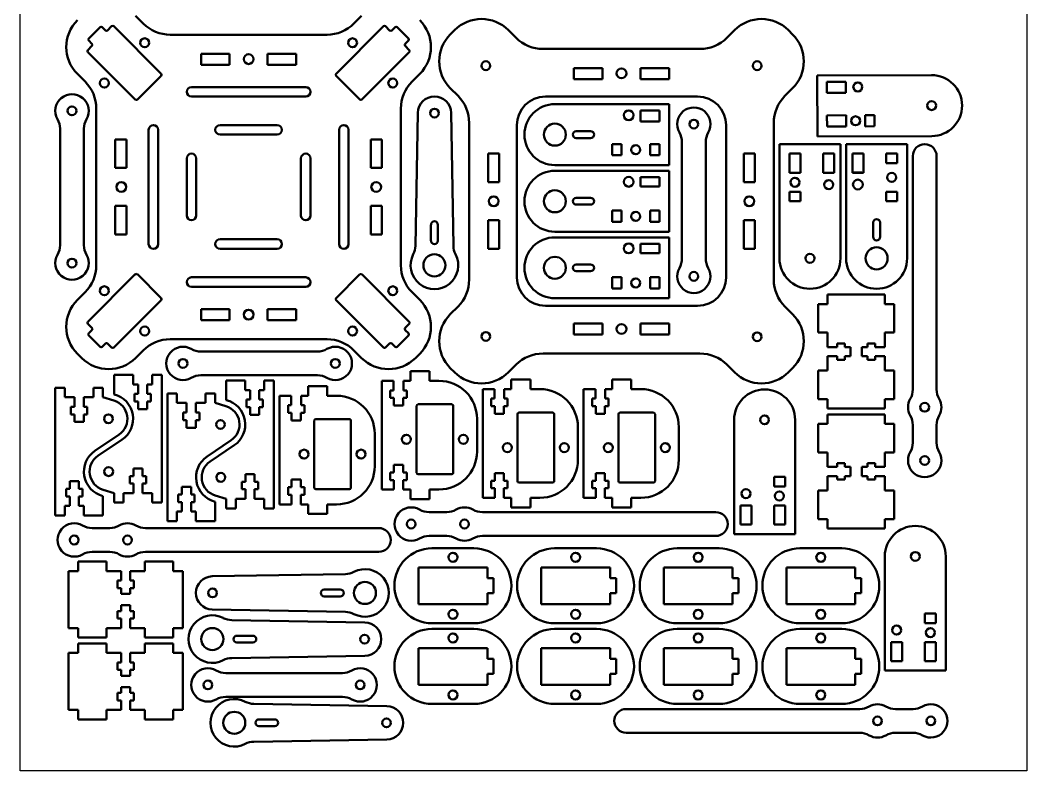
# Model space of a CAD drawing. Header units: millimetres. Extents: x 3153 to 3489, y 398 to 1818.
# Drawn here: x 3153.4 to 3489.2, y 398.2 to 648.7 of the extents above; entities that cross this region are included whole.
import ezdxf

# ---------------------------------------------------------------- set-up
doc = ezdxf.new("R2010")
doc.units = ezdxf.units.MM
doc.layers.add('Visible (ANSI)', color=7, linetype='Continuous', lineweight=50)

msp = doc.modelspace()

# ---------------------------------------------------------------- linework, layer by layer
at = {"color": 114, "true_color": 0x139b48}
msp.add_lwpolyline([(3153.39, 1818.22), (3489.16, 1818.22), (3489.16, 398.22), (3153.39, 398.22)], close=True, dxfattribs=at)
at = {"layer": 'Visible (ANSI)'}
for p, q in [((3194.46, 647.58), (3191.9, 650.15)), ((3267.29, 650.15), (3264.72, 647.58)), ((3176.27, 642.61), (3180.05, 646.38)), ((3180.76, 646.38), (3181.84, 645.3)), ((3182.56, 645.3), (3183.91, 646.65)), ((3184.63, 646.65), (3200.43, 630.84)), ((3258.75, 630.84), (3274.56, 646.65)), ((3275.28, 646.65), (3276.63, 645.3)), ((3277.34, 645.3), (3278.42, 646.38)), ((3279.14, 646.38), (3282.91, 642.61)), ((3298.3, 645.38), (3296.87, 643.95)), ((3318.83, 642.81), (3316.26, 645.38)), ((3391.66, 645.38), (3389.09, 642.81)), ((3411.04, 643.95), (3409.62, 645.38)), ((3177.35, 640.81), (3176.27, 641.89)), ((3255.74, 643.86), (3203.44, 643.86)), ((3282.91, 641.89), (3281.83, 640.81)), ((3176.01, 638.75), (3177.35, 640.09)), ((3191.81, 622.22), (3176.01, 638.03)), ((3283.18, 638.03), (3267.38, 622.22)), ((3281.83, 640.09), (3283.18, 638.75)), ((3380.11, 639.09), (3327.81, 639.09)), ((3213.72, 633.81), (3213.72, 637.51)), ((3213.72, 637.51), (3223.24, 637.51)), ((3223.24, 637.51), (3223.24, 633.81)), ((3235.94, 633.81), (3235.94, 637.51)), ((3235.94, 637.51), (3245.47, 637.51)), ((3245.47, 637.51), (3245.47, 633.81)), ((3223.24, 633.81), (3213.72, 633.81)), ((3245.47, 633.81), (3235.94, 633.81)), ((3338.08, 629.04), (3338.08, 632.74)), ((3338.08, 632.74), (3347.61, 632.74)), ((3347.61, 632.74), (3347.61, 629.04)), ((3360.31, 632.74), (3369.83, 632.74)), ((3360.31, 629.04), (3360.31, 632.74)), ((3369.83, 632.74), (3369.83, 629.04)), ((3172.51, 630.76), (3175.07, 628.19)), ((3200.43, 630.13), (3192.53, 622.22)), ((3266.66, 622.22), (3258.75, 630.13)), ((3284.11, 628.19), (3286.68, 630.76)), ((3347.61, 629.04), (3338.08, 629.04)), ((3369.83, 629.04), (3360.31, 629.04)), ((3457.37, 630.35), (3419.27, 630.23)), ((3419.27, 630.23), (3419.33, 609.91)), ((3422.45, 628.15), (3428.8, 628.17)), ((3422.47, 624.45), (3422.45, 628.15)), ((3428.8, 628.17), (3428.82, 624.47)), ((3210.54, 626.4), (3248.64, 626.4)), ((3296.87, 625.99), (3299.44, 623.42)), ((3408.48, 623.42), (3411.04, 625.99)), ((3248.64, 623.22), (3210.54, 623.22)), ((3328.56, 623.22), (3379.36, 623.22)), ((3428.82, 624.47), (3422.47, 624.45)), ((3178.79, 619.21), (3178.79, 566.91)), ((3280.39, 566.91), (3280.39, 619.21)), ((3369.83, 620.68), (3331.73, 620.68)), ((3360.32, 614.88), (3360.32, 618.58)), ((3360.32, 618.58), (3366.67, 618.58)), ((3366.67, 618.58), (3366.67, 614.88)), ((3369.83, 600.36), (3369.83, 620.68)), ((3285.25, 573.41), (3286.01, 617.81)), ((3297.13, 617.81), (3297.89, 573.41)), ((3366.67, 614.88), (3360.32, 614.88)), ((3422.49, 616.94), (3428.84, 616.96)), ((3422.5, 613.24), (3422.49, 616.94)), ((3428.84, 616.96), (3428.85, 613.26)), ((3435.19, 616.98), (3438.36, 616.99)), ((3435.2, 613.28), (3435.19, 616.98)), ((3435.2, 613.28), (3435.19, 616.45)), ((3438.36, 616.99), (3438.37, 613.29)), ((3438.36, 616.46), (3438.37, 613.29)), ((3166.72, 612.51), (3166.72, 573.61)), ((3174.66, 573.61), (3174.66, 612.51)), ((3196.26, 574.01), (3196.26, 612.11)), ((3199.43, 612.11), (3199.43, 574.01)), ((3220.07, 613.7), (3239.12, 613.7)), ((3259.76, 574.01), (3259.76, 612.11)), ((3262.93, 612.11), (3262.93, 574.01)), ((3303.16, 614.44), (3303.16, 562.14)), ((3319.03, 562.89), (3319.03, 613.69)), ((3338.87, 611.66), (3343.65, 611.66)), ((3388.88, 613.69), (3388.88, 562.89)), ((3404.76, 562.14), (3404.76, 614.44)), ((3428.85, 613.26), (3422.5, 613.24)), ((3438.37, 613.29), (3435.2, 613.28)), ((3438.37, 613.29), (3435.2, 613.28)), ((3185.14, 608.94), (3188.84, 608.94)), ((3185.14, 599.41), (3185.14, 608.94)), ((3188.84, 608.94), (3188.84, 599.41)), ((3239.12, 610.52), (3220.07, 610.52)), ((3270.34, 608.94), (3274.04, 608.94)), ((3270.34, 599.41), (3270.34, 608.94)), ((3274.04, 608.94), (3274.04, 599.41)), ((3343.65, 609.37), (3338.87, 609.37)), ((3374.12, 569.18), (3374.12, 608.07)), ((3382.06, 608.07), (3382.06, 569.18)), ((3419.33, 609.91), (3457.43, 610.03)), ((3350.8, 603.67), (3350.8, 607.37)), ((3350.8, 607.37), (3353.97, 607.37)), ((3350.8, 603.67), (3350.8, 606.85)), ((3353.97, 607.37), (3353.97, 603.67)), ((3353.97, 606.85), (3353.97, 603.67)), ((3363.5, 603.67), (3363.5, 607.37)), ((3363.5, 607.37), (3366.67, 607.37)), ((3366.67, 607.37), (3366.67, 603.67)), ((3406.66, 607.34), (3406.66, 569.24)), ((3426.98, 607.34), (3406.66, 607.34)), ((3426.98, 569.24), (3426.98, 607.34)), ((3428.89, 607.34), (3428.89, 569.24)), ((3449.21, 607.34), (3428.89, 607.34)), ((3449.21, 569.24), (3449.21, 607.34)), ((3208.96, 583.54), (3208.96, 602.59)), ((3212.13, 602.59), (3212.13, 583.54)), ((3247.06, 583.54), (3247.06, 602.59)), ((3250.23, 602.59), (3250.23, 583.54)), ((3309.51, 594.64), (3309.51, 604.17)), ((3309.51, 604.17), (3313.21, 604.17)), ((3313.21, 604.17), (3313.21, 594.64)), ((3353.97, 603.67), (3350.8, 603.67)), ((3353.97, 603.67), (3350.8, 603.67)), ((3366.67, 603.67), (3363.5, 603.67)), ((3394.71, 594.64), (3394.71, 604.17)), ((3394.71, 604.17), (3398.41, 604.17)), ((3398.41, 604.17), (3398.41, 594.64)), ((3409.98, 604.17), (3413.15, 604.17)), ((3409.98, 597.82), (3409.98, 604.17)), ((3409.98, 597.82), (3409.98, 604.17)), ((3409.98, 604.17), (3413.68, 604.17)), ((3413.68, 604.17), (3413.68, 597.82)), ((3421.19, 597.82), (3421.19, 604.17)), ((3421.19, 604.17), (3424.89, 604.17)), ((3421.71, 604.17), (3424.89, 604.17)), ((3424.89, 604.17), (3424.89, 597.82)), ((3424.89, 604.17), (3424.89, 597.82)), ((3430.98, 597.83), (3430.98, 604.18)), ((3430.98, 604.18), (3434.16, 604.18)), ((3430.98, 597.82), (3430.98, 604.17)), ((3430.98, 604.17), (3434.68, 604.17)), ((3434.68, 604.17), (3434.68, 597.82)), ((3442.19, 604.18), (3445.89, 604.18)), ((3442.19, 601.01), (3442.19, 604.18)), ((3442.72, 604.18), (3445.89, 604.18)), ((3445.89, 604.18), (3445.89, 601.01)), ((3445.89, 604.18), (3445.89, 601.01)), ((3451.11, 603.37), (3451.11, 525.49)), ((3459.05, 525.49), (3459.05, 603.37)), ((3188.84, 599.41), (3185.14, 599.41)), ((3274.04, 599.41), (3270.34, 599.41)), ((3331.73, 600.36), (3369.83, 600.36)), ((3369.83, 598.45), (3331.73, 598.45)), ((3369.83, 578.13), (3369.83, 598.45)), ((3413.15, 597.82), (3409.98, 597.82)), ((3413.68, 597.82), (3409.98, 597.82)), ((3424.89, 597.82), (3421.19, 597.82)), ((3424.89, 597.82), (3421.71, 597.82)), ((3434.16, 597.83), (3430.98, 597.83)), ((3434.68, 597.82), (3430.98, 597.82)), ((3445.89, 601.01), (3442.19, 601.01)), ((3445.89, 601.01), (3442.72, 601.01)), ((3313.21, 594.64), (3309.51, 594.64)), ((3360.32, 593.18), (3360.32, 596.36)), ((3360.32, 596.36), (3366.67, 596.36)), ((3366.67, 596.36), (3366.67, 593.18)), ((3398.41, 594.64), (3394.71, 594.64)), ((3366.67, 593.18), (3360.32, 593.18)), ((3409.98, 591.47), (3413.68, 591.47)), ((3409.98, 588.29), (3409.98, 591.47)), ((3413.68, 591.47), (3413.68, 588.29)), ((3442.19, 591.48), (3445.89, 591.48)), ((3442.19, 588.31), (3442.19, 591.48)), ((3442.72, 591.48), (3445.89, 591.48)), ((3445.89, 591.48), (3445.89, 588.31)), ((3445.89, 591.48), (3445.89, 588.31)), ((3338.87, 589.44), (3343.65, 589.44)), ((3413.68, 588.29), (3409.98, 588.29)), ((3445.89, 588.31), (3442.19, 588.31)), ((3445.89, 588.31), (3442.72, 588.31)), ((3185.14, 586.71), (3188.84, 586.71)), ((3185.14, 577.19), (3185.14, 586.71)), ((3188.84, 586.71), (3188.84, 577.19)), ((3270.34, 586.71), (3274.04, 586.71)), ((3270.34, 577.19), (3270.34, 586.71)), ((3274.04, 586.71), (3274.04, 577.19)), ((3343.65, 587.15), (3338.87, 587.15)), ((3350.8, 581.45), (3350.8, 585.15)), ((3350.8, 585.15), (3353.97, 585.15)), ((3350.8, 581.45), (3350.8, 584.62)), ((3353.97, 585.15), (3353.97, 581.45)), ((3353.97, 584.62), (3353.97, 581.45)), ((3363.5, 581.45), (3363.5, 585.15)), ((3363.5, 585.15), (3366.67, 585.15)), ((3363.5, 581.45), (3363.5, 584.62)), ((3363.5, 581.45), (3363.5, 584.62)), ((3366.67, 585.15), (3366.67, 581.45)), ((3366.67, 584.62), (3366.67, 581.45)), ((3366.67, 584.62), (3366.67, 581.45)), ((3309.51, 581.94), (3313.21, 581.94)), ((3309.51, 572.42), (3309.51, 581.94)), ((3313.21, 581.94), (3313.21, 572.42)), ((3353.97, 581.45), (3350.8, 581.45)), ((3353.97, 581.45), (3350.8, 581.45)), ((3366.67, 581.45), (3363.5, 581.45)), ((3366.67, 581.45), (3363.5, 581.45)), ((3366.67, 581.45), (3363.5, 581.45)), ((3394.71, 572.42), (3394.71, 581.94)), ((3394.71, 581.94), (3398.41, 581.94)), ((3398.41, 581.94), (3398.41, 572.42)), ((3437.91, 576.38), (3437.91, 581.16)), ((3440.19, 581.16), (3440.19, 576.38)), ((3290.42, 580.45), (3290.42, 575.12)), ((3292.71, 575.12), (3292.71, 580.45)), ((3331.73, 578.13), (3369.83, 578.13)), ((3188.84, 577.19), (3185.14, 577.19)), ((3220.07, 575.6), (3239.12, 575.6)), ((3274.04, 577.19), (3270.34, 577.19)), ((3369.83, 576.23), (3331.73, 576.23)), ((3369.83, 555.91), (3369.83, 576.23)), ((3239.12, 572.42), (3220.07, 572.42)), ((3313.21, 572.42), (3309.51, 572.42)), ((3360.32, 570.96), (3360.32, 574.13)), ((3360.32, 574.13), (3366.67, 574.13)), ((3366.67, 570.96), (3360.32, 570.96)), ((3366.67, 574.13), (3366.67, 570.96)), ((3398.41, 572.42), (3394.71, 572.42)), ((3338.87, 567.21), (3343.65, 567.21)), ((3343.65, 564.92), (3338.87, 564.92)), ((3176.01, 548.09), (3191.81, 563.9)), ((3192.53, 563.9), (3200.43, 556)), ((3210.54, 562.9), (3248.64, 562.9)), ((3258.75, 556), (3266.66, 563.9)), ((3267.38, 563.9), (3283.18, 548.09)), ((3350.8, 559.22), (3350.8, 562.92)), ((3350.8, 562.92), (3353.97, 562.92)), ((3350.8, 559.22), (3350.8, 562.4)), ((3350.8, 559.22), (3350.8, 562.4)), ((3353.97, 562.92), (3353.97, 559.22)), ((3353.97, 562.4), (3353.97, 559.22)), ((3353.97, 562.4), (3353.97, 559.22)), ((3363.5, 559.22), (3363.5, 562.92)), ((3363.5, 562.92), (3366.67, 562.92)), ((3363.5, 559.22), (3363.5, 562.4)), ((3363.5, 559.22), (3363.5, 562.4)), ((3366.67, 562.92), (3366.67, 559.22)), ((3366.67, 562.4), (3366.67, 559.22)), ((3366.67, 562.4), (3366.67, 559.22)), ((3175.07, 557.93), (3172.51, 555.36)), ((3248.64, 559.72), (3210.54, 559.72)), ((3286.68, 555.36), (3284.11, 557.93)), ((3353.97, 559.22), (3350.8, 559.22)), ((3353.97, 559.22), (3350.8, 559.22)), ((3353.97, 559.22), (3350.8, 559.22)), ((3366.67, 559.22), (3363.5, 559.22)), ((3366.67, 559.22), (3363.5, 559.22)), ((3366.67, 559.22), (3363.5, 559.22)), ((3200.43, 555.28), (3184.63, 539.47)), ((3274.56, 539.47), (3258.75, 555.28)), ((3331.73, 555.91), (3369.83, 555.91)), ((3422.71, 557.18), (3422.71, 554)), ((3441.76, 557.18), (3422.71, 557.18)), ((3441.76, 554), (3441.76, 557.18)), ((3213.72, 548.61), (3213.72, 552.31)), ((3213.72, 552.31), (3223.24, 552.31)), ((3223.24, 552.31), (3223.24, 548.61)), ((3235.94, 548.61), (3235.94, 552.31)), ((3235.94, 552.31), (3245.47, 552.31)), ((3245.47, 552.31), (3245.47, 548.61)), ((3299.44, 553.16), (3296.87, 550.6)), ((3379.36, 553.37), (3328.56, 553.37)), ((3411.04, 550.6), (3408.48, 553.16)), ((3419.54, 554), (3419.54, 544.48)), ((3422.71, 554), (3419.54, 554)), ((3444.94, 554), (3441.76, 554)), ((3444.94, 544.48), (3444.94, 554)), ((3177.35, 546.03), (3176.01, 547.38)), ((3223.24, 548.61), (3213.72, 548.61)), ((3245.47, 548.61), (3235.94, 548.61)), ((3283.18, 547.38), (3281.83, 546.03)), ((3338.08, 543.84), (3338.08, 547.54)), ((3338.08, 547.54), (3347.61, 547.54)), ((3347.61, 547.54), (3347.61, 543.84)), ((3360.31, 543.84), (3360.31, 547.54)), ((3360.31, 547.54), (3369.83, 547.54)), ((3369.83, 547.54), (3369.83, 543.84)), ((3176.27, 544.23), (3177.35, 545.31)), ((3281.83, 545.31), (3282.91, 544.23)), ((3419.54, 544.48), (3422.71, 544.48)), ((3422.71, 544.48), (3422.71, 539.65)), ((3441.76, 539.65), (3441.76, 544.48)), ((3441.76, 544.48), (3444.94, 544.48)), ((3180.05, 539.74), (3176.27, 543.51)), ((3181.84, 540.82), (3180.76, 539.74)), ((3183.91, 539.47), (3182.56, 540.82)), ((3203.44, 542.26), (3255.74, 542.26)), ((3276.63, 540.82), (3275.28, 539.47)), ((3278.42, 539.74), (3277.34, 540.82)), ((3282.91, 543.51), (3279.14, 539.74)), ((3347.61, 543.84), (3338.08, 543.84)), ((3369.83, 543.84), (3360.31, 543.84)), ((3425.89, 540.86), (3428.43, 540.86)), ((3425.89, 539.65), (3425.89, 540.86)), ((3428.43, 540.86), (3428.43, 539.65)), ((3436.05, 540.86), (3438.59, 540.86)), ((3436.05, 539.65), (3436.05, 540.86)), ((3438.59, 540.86), (3438.59, 539.65)), ((3172.51, 537.4), (3173.94, 535.98)), ((3191.9, 535.98), (3194.46, 538.54)), ((3213.66, 538.15), (3252.56, 538.15)), ((3264.72, 538.54), (3267.29, 535.98)), ((3285.25, 535.98), (3286.68, 537.4)), ((3327.81, 537.49), (3380.11, 537.49)), ((3422.71, 539.65), (3425.89, 539.65)), ((3428.43, 539.65), (3430.33, 539.65)), ((3430.33, 539.65), (3430.33, 536.6)), ((3434.14, 536.6), (3434.14, 539.65)), ((3434.14, 539.65), (3436.05, 539.65)), ((3438.59, 539.65), (3441.76, 539.65)), ((3425.89, 536.6), (3422.71, 536.6)), ((3422.71, 536.6), (3422.71, 531.78)), ((3425.89, 535.4), (3425.89, 536.6)), ((3428.43, 535.4), (3425.89, 535.4)), ((3428.43, 536.6), (3428.43, 535.4)), ((3430.33, 536.6), (3428.43, 536.6)), ((3436.05, 536.6), (3434.14, 536.6)), ((3436.05, 535.4), (3436.05, 536.6)), ((3438.59, 535.4), (3436.05, 535.4)), ((3438.59, 536.6), (3438.59, 535.4)), ((3441.76, 536.6), (3438.59, 536.6)), ((3441.76, 531.78), (3441.76, 536.6)), ((3283.56, 531.54), (3283.56, 528.37)), ((3289.91, 531.54), (3283.56, 531.54)), ((3289.91, 528.37), (3289.91, 531.54)), ((3296.87, 532.63), (3298.3, 531.21)), ((3316.26, 531.21), (3318.83, 533.77)), ((3389.09, 533.77), (3391.66, 531.21)), ((3409.62, 531.21), (3411.04, 532.63)), ((3419.54, 531.78), (3419.54, 522.25)), ((3422.71, 531.78), (3419.54, 531.78)), ((3444.94, 531.78), (3441.76, 531.78)), ((3444.94, 522.25), (3444.94, 531.78)), ((3184.74, 530.34), (3191.09, 530.34)), ((3184.74, 523.85), (3184.74, 530.34)), ((3191.09, 530.34), (3191.09, 527.17)), ((3192.74, 527.17), (3191.09, 527.17)), ((3192.74, 523.99), (3192.74, 527.17)), ((3195.79, 527.17), (3195.79, 523.99)), ((3197.44, 527.17), (3195.79, 527.17)), ((3197.44, 527.17), (3197.44, 530.34)), ((3197.44, 530.34), (3200.61, 530.34)), ((3200.61, 530.34), (3200.61, 487.72)), ((3252.56, 530.21), (3213.66, 530.21)), ((3222.13, 528.44), (3228.48, 528.44)), ((3222.13, 521.95), (3222.13, 528.44)), ((3228.48, 528.44), (3228.48, 525.27)), ((3234.83, 525.27), (3234.83, 528.44)), ((3234.83, 528.44), (3238, 528.44)), ((3238, 528.44), (3238, 485.82)), ((3277.97, 528.37), (3274.03, 528.37)), ((3274.03, 528.37), (3274.03, 492.1)), ((3277.97, 525.19), (3277.97, 528.37)), ((3283.56, 528.37), (3281.22, 528.37)), ((3281.22, 528.37), (3281.22, 525.19)), ((3289.91, 528.37), (3293.08, 528.37)), ((3317.21, 528.77), (3317.21, 525.6)), ((3323.56, 528.77), (3317.21, 528.77)), ((3323.56, 525.6), (3323.56, 528.77)), ((3350.87, 528.77), (3350.87, 525.6)), ((3357.22, 528.77), (3350.87, 528.77)), ((3357.22, 525.6), (3357.22, 528.77)), ((3165.13, 483.43), (3165.13, 526.06)), ((3165.13, 526.06), (3168.3, 526.06)), ((3168.3, 526.06), (3168.3, 522.88)), ((3177.83, 522.88), (3177.83, 526.06)), ((3177.83, 526.06), (3181, 526.06)), ((3181, 526.06), (3181, 522.88)), ((3191.53, 521.45), (3191.53, 523.99)), ((3191.53, 523.99), (3192.74, 523.99)), ((3195.79, 523.99), (3196.99, 523.99)), ((3196.99, 523.99), (3196.99, 521.45)), ((3202.52, 481.54), (3202.52, 524.16)), ((3202.52, 524.16), (3205.69, 524.16)), ((3205.69, 524.16), (3205.69, 520.98)), ((3215.22, 520.98), (3215.22, 524.16)), ((3215.22, 524.16), (3218.39, 524.16)), ((3218.39, 524.16), (3218.39, 520.98)), ((3230.13, 525.27), (3228.48, 525.27)), ((3230.13, 522.09), (3230.13, 525.27)), ((3233.17, 525.27), (3233.17, 522.09)), ((3234.83, 525.27), (3233.17, 525.27)), ((3249.43, 526.58), (3249.43, 523.41)), ((3255.78, 526.58), (3249.43, 526.58)), ((3255.78, 523.41), (3255.78, 526.58)), ((3276.86, 525.19), (3277.97, 525.19)), ((3276.86, 522.65), (3276.86, 525.19)), ((3281.22, 525.19), (3282.32, 525.19)), ((3282.32, 525.19), (3282.32, 522.65)), ((3311.62, 525.6), (3307.69, 525.6)), ((3307.69, 525.6), (3307.69, 489.33)), ((3311.62, 522.42), (3311.62, 525.6)), ((3317.21, 525.6), (3314.88, 525.6)), ((3314.88, 525.6), (3314.88, 522.42)), ((3323.56, 525.6), (3326.74, 525.6)), ((3345.28, 525.6), (3341.34, 525.6)), ((3341.34, 525.6), (3341.34, 489.33)), ((3345.28, 522.42), (3345.28, 525.6)), ((3350.87, 525.6), (3348.53, 525.6)), ((3348.53, 525.6), (3348.53, 522.42)), ((3357.22, 525.6), (3360.39, 525.6)), ((3168.3, 522.88), (3171.54, 522.88)), ((3171.54, 519.71), (3171.54, 522.88)), ((3174.59, 522.88), (3177.83, 522.88)), ((3174.59, 522.88), (3174.59, 519.71)), ((3181, 522.88), (3184.65, 521.79)), ((3192.74, 521.45), (3191.53, 521.45)), ((3192.74, 518.91), (3192.74, 521.45)), ((3196.99, 521.45), (3195.79, 521.45)), ((3195.79, 521.45), (3195.79, 518.91)), ((3205.69, 520.98), (3208.93, 520.98)), ((3208.93, 517.81), (3208.93, 520.98)), ((3211.98, 520.98), (3215.22, 520.98)), ((3211.98, 520.98), (3211.98, 517.81)), ((3218.39, 520.98), (3222.04, 519.89)), ((3228.92, 519.55), (3228.92, 522.09)), ((3228.92, 522.09), (3230.13, 522.09)), ((3233.17, 522.09), (3234.38, 522.09)), ((3234.38, 522.09), (3234.38, 519.55)), ((3243.84, 523.41), (3239.91, 523.41)), ((3239.91, 523.41), (3239.91, 487.14)), ((3243.84, 520.23), (3243.84, 523.41)), ((3249.43, 523.41), (3247.1, 523.41)), ((3247.1, 523.41), (3247.1, 520.23)), ((3255.78, 523.41), (3258.96, 523.41)), ((3278.07, 522.65), (3276.86, 522.65)), ((3278.07, 520.11), (3278.07, 522.65)), ((3281.12, 522.65), (3281.12, 520.11)), ((3282.32, 522.65), (3281.12, 522.65)), ((3286.15, 520.54), (3297.32, 520.54)), ((3310.52, 522.42), (3311.62, 522.42)), ((3310.52, 519.88), (3310.52, 522.42)), ((3314.88, 522.42), (3315.98, 522.42)), ((3315.98, 522.42), (3315.98, 519.88)), ((3344.17, 522.42), (3345.28, 522.42)), ((3344.17, 519.88), (3344.17, 522.42)), ((3348.53, 522.42), (3349.63, 522.42)), ((3349.63, 522.42), (3349.63, 519.88)), ((3419.54, 522.25), (3422.71, 522.25)), ((3422.71, 522.25), (3422.71, 519.08)), ((3441.76, 519.08), (3441.76, 522.25)), ((3441.76, 522.25), (3444.94, 522.25)), ((3170.33, 519.71), (3171.54, 519.71)), ((3170.33, 517.17), (3170.33, 519.71)), ((3171.54, 517.17), (3170.33, 517.17)), ((3171.54, 514.63), (3171.54, 517.17)), ((3174.59, 519.71), (3175.8, 519.71)), ((3175.8, 517.17), (3174.59, 517.17)), ((3174.59, 517.17), (3174.59, 514.63)), ((3175.8, 519.71), (3175.8, 517.17)), ((3195.79, 518.91), (3192.74, 518.91)), ((3207.72, 517.81), (3208.93, 517.81)), ((3207.72, 515.27), (3207.72, 517.81)), ((3211.98, 517.81), (3213.18, 517.81)), ((3213.18, 517.81), (3213.18, 515.27)), ((3230.13, 519.55), (3228.92, 519.55)), ((3230.13, 517.01), (3230.13, 519.55)), ((3234.38, 519.55), (3233.17, 519.55)), ((3233.17, 519.55), (3233.17, 517.01)), ((3242.74, 520.23), (3243.84, 520.23)), ((3242.74, 517.69), (3242.74, 520.23)), ((3243.94, 517.69), (3242.74, 517.69)), ((3243.94, 515.15), (3243.94, 517.69)), ((3246.99, 517.69), (3246.99, 515.15)), ((3248.2, 517.69), (3246.99, 517.69)), ((3247.1, 520.23), (3248.2, 520.23)), ((3248.2, 520.23), (3248.2, 517.69)), ((3281.12, 520.11), (3278.07, 520.11)), ((3285.64, 497.68), (3285.64, 520.04)), ((3297.83, 520.04), (3297.83, 497.68)), ((3311.72, 519.88), (3310.52, 519.88)), ((3311.72, 517.34), (3311.72, 519.88)), ((3314.77, 517.34), (3311.72, 517.34)), ((3314.77, 519.88), (3314.77, 517.34)), ((3315.98, 519.88), (3314.77, 519.88)), ((3319.29, 494.91), (3319.29, 517.27)), ((3319.8, 517.77), (3330.98, 517.77)), ((3331.49, 517.27), (3331.49, 494.91)), ((3345.38, 519.88), (3344.17, 519.88)), ((3345.38, 517.34), (3345.38, 519.88)), ((3348.43, 517.34), (3345.38, 517.34)), ((3348.43, 519.88), (3348.43, 517.34)), ((3349.63, 519.88), (3348.43, 519.88)), ((3352.95, 494.91), (3352.95, 517.27)), ((3353.46, 517.77), (3364.63, 517.77)), ((3365.14, 517.27), (3365.14, 494.91)), ((3422.71, 519.08), (3441.76, 519.08)), ((3422.71, 517.17), (3422.71, 514)), ((3441.76, 517.17), (3422.71, 517.17)), ((3441.76, 514), (3441.76, 517.17)), ((3174.59, 514.63), (3171.54, 514.63)), ((3208.93, 515.27), (3207.72, 515.27)), ((3208.93, 512.73), (3208.93, 515.27)), ((3213.18, 515.27), (3211.98, 515.27)), ((3211.98, 515.27), (3211.98, 512.73)), ((3233.17, 517.01), (3230.13, 517.01)), ((3246.99, 515.15), (3243.94, 515.15)), ((3251.51, 492.72), (3251.51, 515.08)), ((3252.02, 515.58), (3263.2, 515.58)), ((3263.71, 515.08), (3263.71, 492.72)), ((3305.78, 515.67), (3305.78, 504.8)), ((3391.53, 515.35), (3391.53, 477.25)), ((3411.85, 477.25), (3411.85, 515.35)), ((3419.54, 514), (3419.54, 504.47)), ((3422.71, 514), (3419.54, 514)), ((3444.94, 514), (3441.76, 514)), ((3444.94, 504.47), (3444.94, 514)), ((3186.38, 510.44), (3178.36, 505.03)), ((3211.98, 512.73), (3208.93, 512.73)), ((3271.66, 510.71), (3271.66, 499.84)), ((3339.44, 512.9), (3339.44, 502.03)), ((3373.09, 512.9), (3373.09, 502.03)), ((3451.11, 513.61), (3451.11, 507.71)), ((3459.05, 507.71), (3459.05, 513.61)), ((3179.36, 503.34), (3187.38, 508.74)), ((3223.77, 508.54), (3215.75, 503.13)), ((3216.75, 501.44), (3224.77, 506.85)), ((3419.54, 504.47), (3422.71, 504.47)), ((3422.71, 504.47), (3422.71, 499.65)), ((3441.76, 499.65), (3441.76, 504.47)), ((3441.76, 504.47), (3444.94, 504.47)), ((3278.07, 497.81), (3278.07, 500.35)), ((3278.07, 500.35), (3281.12, 500.35)), ((3281.12, 500.35), (3281.12, 497.81)), ((3425.89, 500.85), (3428.43, 500.85)), ((3425.89, 499.65), (3425.89, 500.85)), ((3428.43, 500.85), (3428.43, 499.65)), ((3436.05, 500.85), (3438.59, 500.85)), ((3436.05, 499.65), (3436.05, 500.85)), ((3438.59, 500.85), (3438.59, 499.65)), ((3191.15, 496.61), (3191.15, 499.15)), ((3191.15, 499.15), (3194.2, 499.15)), ((3194.2, 499.15), (3194.2, 496.61)), ((3228.54, 494.71), (3228.54, 497.25)), ((3228.54, 497.25), (3231.59, 497.25)), ((3231.59, 497.25), (3231.59, 494.71)), ((3276.86, 497.81), (3278.07, 497.81)), ((3276.86, 495.27), (3276.86, 497.81)), ((3281.12, 497.81), (3282.32, 497.81)), ((3282.32, 497.81), (3282.32, 495.27)), ((3297.32, 497.18), (3286.15, 497.18)), ((3311.72, 495.04), (3311.72, 497.58)), ((3311.72, 497.58), (3314.77, 497.58)), ((3314.77, 497.58), (3314.77, 495.04)), ((3345.38, 495.04), (3345.38, 497.58)), ((3345.38, 497.58), (3348.43, 497.58)), ((3348.43, 497.58), (3348.43, 495.04)), ((3422.71, 499.65), (3425.89, 499.65)), ((3428.43, 499.65), (3430.33, 499.65)), ((3430.33, 499.65), (3430.33, 496.6)), ((3434.14, 496.6), (3434.14, 499.65)), ((3434.14, 499.65), (3436.05, 499.65)), ((3438.59, 499.65), (3441.76, 499.65)), ((3169.95, 492.32), (3169.95, 494.86)), ((3169.95, 494.86), (3173, 494.86)), ((3173, 494.86), (3173, 492.32)), ((3189.94, 494.07), (3189.94, 496.61)), ((3189.94, 496.61), (3191.15, 496.61)), ((3191.15, 494.07), (3189.94, 494.07)), ((3191.15, 490.9), (3191.15, 494.07)), ((3194.2, 496.61), (3195.4, 496.61)), ((3195.4, 494.07), (3194.2, 494.07)), ((3194.2, 494.07), (3194.2, 490.9)), ((3195.4, 496.61), (3195.4, 494.07)), ((3227.33, 492.17), (3227.33, 494.71)), ((3227.33, 494.71), (3228.54, 494.71)), ((3231.59, 494.71), (3232.79, 494.71)), ((3232.79, 494.71), (3232.79, 492.17)), ((3243.94, 492.85), (3243.94, 495.39)), ((3243.94, 495.39), (3246.99, 495.39)), ((3246.99, 495.39), (3246.99, 492.85)), ((3278.07, 495.27), (3276.86, 495.27)), ((3278.07, 492.1), (3278.07, 495.27)), ((3281.12, 495.27), (3281.12, 492.1)), ((3282.32, 495.27), (3281.12, 495.27)), ((3310.52, 495.04), (3311.72, 495.04)), ((3310.52, 492.5), (3310.52, 495.04)), ((3314.77, 495.04), (3315.98, 495.04)), ((3315.98, 495.04), (3315.98, 492.5)), ((3330.98, 494.41), (3319.8, 494.41)), ((3344.17, 495.04), (3345.38, 495.04)), ((3344.17, 492.5), (3344.17, 495.04)), ((3348.43, 495.04), (3349.63, 495.04)), ((3349.63, 495.04), (3349.63, 492.5)), ((3364.63, 494.41), (3353.46, 494.41)), ((3404.83, 496.3), (3408.53, 496.3)), ((3404.83, 493.13), (3404.83, 496.3)), ((3405.36, 496.3), (3408.53, 496.3)), ((3408.53, 496.3), (3408.53, 493.13)), ((3408.53, 496.3), (3408.53, 493.13)), ((3425.89, 496.6), (3422.71, 496.6)), ((3422.71, 496.6), (3422.71, 491.77)), ((3425.89, 495.39), (3425.89, 496.6)), ((3428.43, 495.39), (3425.89, 495.39)), ((3428.43, 496.6), (3428.43, 495.39)), ((3430.33, 496.6), (3428.43, 496.6)), ((3436.05, 496.6), (3434.14, 496.6)), ((3436.05, 495.39), (3436.05, 496.6)), ((3438.59, 495.39), (3436.05, 495.39)), ((3438.59, 496.6), (3438.59, 495.39)), ((3441.76, 496.6), (3438.59, 496.6)), ((3441.76, 491.77), (3441.76, 496.6)), ((3168.75, 489.78), (3168.75, 492.32)), ((3168.75, 492.32), (3169.95, 492.32)), ((3173, 492.32), (3174.21, 492.32)), ((3174.21, 492.32), (3174.21, 489.78)), ((3184.74, 490.9), (3181.09, 491.99)), ((3184.74, 487.72), (3184.74, 490.9)), ((3191.15, 490.9), (3187.91, 490.9)), ((3187.91, 490.9), (3187.91, 487.72)), ((3197.44, 490.9), (3194.2, 490.9)), ((3197.44, 487.72), (3197.44, 490.9)), ((3206.14, 487.89), (3206.14, 490.43)), ((3206.14, 490.43), (3207.34, 490.43)), ((3207.34, 490.43), (3207.34, 492.97)), ((3207.34, 492.97), (3210.39, 492.97)), ((3210.39, 492.97), (3210.39, 490.43)), ((3210.39, 490.43), (3211.6, 490.43)), ((3211.6, 490.43), (3211.6, 487.89)), ((3228.54, 492.17), (3227.33, 492.17)), ((3228.54, 489), (3228.54, 492.17)), ((3232.79, 492.17), (3231.59, 492.17)), ((3231.59, 492.17), (3231.59, 489)), ((3242.74, 492.85), (3243.94, 492.85)), ((3242.74, 490.31), (3242.74, 492.85)), ((3243.94, 490.31), (3242.74, 490.31)), ((3243.94, 487.14), (3243.94, 490.31)), ((3246.99, 492.85), (3248.2, 492.85)), ((3246.99, 490.31), (3246.99, 487.14)), ((3248.2, 490.31), (3246.99, 490.31)), ((3248.2, 492.85), (3248.2, 490.31)), ((3263.2, 492.22), (3252.02, 492.22)), ((3274.03, 492.1), (3278.07, 492.1)), ((3281.12, 492.1), (3283.56, 492.1)), ((3283.56, 488.92), (3283.56, 492.1)), ((3289.91, 492.1), (3293.08, 492.1)), ((3289.91, 492.1), (3289.91, 488.92)), ((3311.72, 492.5), (3310.52, 492.5)), ((3311.72, 489.33), (3311.72, 492.5)), ((3314.77, 492.5), (3314.77, 489.33)), ((3315.98, 492.5), (3314.77, 492.5)), ((3345.38, 492.5), (3344.17, 492.5)), ((3345.38, 489.33), (3345.38, 492.5)), ((3348.43, 492.5), (3348.43, 489.33)), ((3349.63, 492.5), (3348.43, 492.5)), ((3408.53, 493.13), (3404.83, 493.13)), ((3408.53, 493.13), (3405.36, 493.13)), ((3419.54, 491.77), (3419.54, 482.25)), ((3422.71, 491.77), (3419.54, 491.77)), ((3444.94, 491.77), (3441.76, 491.77)), ((3444.94, 482.25), (3444.94, 491.77)), ((3169.95, 489.78), (3168.75, 489.78)), ((3169.95, 486.61), (3169.95, 489.78)), ((3174.21, 489.78), (3173, 489.78)), ((3173, 489.78), (3173, 486.61)), ((3181, 489.93), (3181, 483.43)), ((3187.91, 487.72), (3184.74, 487.72)), ((3200.61, 487.72), (3197.44, 487.72)), ((3207.34, 487.89), (3206.14, 487.89)), ((3207.34, 484.71), (3207.34, 487.89)), ((3211.6, 487.89), (3210.39, 487.89)), ((3210.39, 487.89), (3210.39, 484.71)), ((3218.39, 488.03), (3218.39, 481.54)), ((3222.13, 489), (3218.48, 490.09)), ((3222.13, 485.82), (3222.13, 489)), ((3228.54, 489), (3225.3, 489)), ((3225.3, 489), (3225.3, 485.82)), ((3234.83, 489), (3231.59, 489)), ((3234.83, 485.82), (3234.83, 489)), ((3239.91, 487.14), (3243.94, 487.14)), ((3246.99, 487.14), (3249.43, 487.14)), ((3249.43, 483.96), (3249.43, 487.14)), ((3255.78, 487.14), (3258.96, 487.14)), ((3255.78, 487.14), (3255.78, 483.96)), ((3289.91, 488.92), (3283.56, 488.92)), ((3307.69, 489.33), (3311.72, 489.33)), ((3314.77, 489.33), (3317.21, 489.33)), ((3317.21, 486.15), (3317.21, 489.33)), ((3323.56, 489.33), (3326.74, 489.33)), ((3323.56, 489.33), (3323.56, 486.15)), ((3341.34, 489.33), (3345.38, 489.33)), ((3348.43, 489.33), (3350.87, 489.33)), ((3350.87, 486.15), (3350.87, 489.33)), ((3357.22, 489.33), (3360.39, 489.33)), ((3357.22, 489.33), (3357.22, 486.15)), ((3168.3, 486.61), (3169.95, 486.61)), ((3168.3, 486.61), (3168.3, 483.43)), ((3173, 486.61), (3174.65, 486.61)), ((3174.65, 483.43), (3174.65, 486.61)), ((3205.69, 484.71), (3207.34, 484.71)), ((3205.69, 484.71), (3205.69, 481.54)), ((3210.39, 484.71), (3212.04, 484.71)), ((3212.04, 481.54), (3212.04, 484.71)), ((3225.3, 485.82), (3222.13, 485.82)), ((3238, 485.82), (3234.83, 485.82)), ((3255.78, 483.96), (3249.43, 483.96)), ((3295.67, 484.56), (3289.77, 484.56)), ((3385.43, 484.56), (3307.55, 484.56)), ((3323.56, 486.15), (3317.21, 486.15)), ((3357.22, 486.15), (3350.87, 486.15)), ((3393.62, 480.43), (3393.62, 486.78)), ((3393.62, 486.78), (3396.8, 486.78)), ((3393.62, 486.78), (3396.8, 486.78)), ((3393.62, 480.43), (3393.62, 486.78)), ((3393.62, 480.43), (3393.62, 486.78)), ((3393.62, 486.78), (3397.32, 486.78)), ((3397.32, 486.78), (3397.32, 480.43)), ((3404.83, 486.78), (3408.01, 486.78)), ((3404.83, 480.43), (3404.83, 486.78)), ((3404.83, 480.43), (3404.83, 486.78)), ((3404.83, 486.78), (3408.53, 486.78)), ((3405.36, 486.78), (3408.53, 486.78)), ((3408.53, 486.78), (3408.53, 480.43)), ((3408.53, 486.78), (3408.53, 480.43)), ((3168.3, 483.43), (3165.13, 483.43)), ((3181, 483.43), (3174.65, 483.43)), ((3205.69, 481.54), (3202.52, 481.54)), ((3218.39, 481.54), (3212.04, 481.54)), ((3396.8, 480.43), (3393.62, 480.43)), ((3396.8, 480.43), (3393.62, 480.43)), ((3397.32, 480.43), (3393.62, 480.43)), ((3408.01, 480.43), (3404.83, 480.43)), ((3408.53, 480.43), (3404.83, 480.43)), ((3408.53, 480.43), (3405.36, 480.43)), ((3419.54, 482.25), (3422.71, 482.25)), ((3422.71, 482.25), (3422.71, 479.07)), ((3441.76, 479.07), (3441.76, 482.25)), ((3441.76, 482.25), (3444.94, 482.25)), ((3183.28, 479.23), (3177.38, 479.23)), ((3273.04, 479.23), (3195.16, 479.23)), ((3391.53, 477.25), (3411.85, 477.25)), ((3422.71, 479.07), (3441.76, 479.07)), ((3289.77, 476.62), (3295.67, 476.62)), ((3307.55, 476.62), (3385.43, 476.62)), ((3177.38, 471.3), (3183.28, 471.3)), ((3195.16, 471.3), (3273.04, 471.3)), ((3304.72, 472.48), (3290.72, 472.48)), ((3345.63, 472.48), (3331.63, 472.48)), ((3386.53, 472.48), (3372.53, 472.48)), ((3427.44, 472.48), (3413.44, 472.48)), ((3182.24, 468.07), (3172.72, 468.07)), ((3172.72, 468.07), (3172.72, 464.9)), ((3182.24, 464.9), (3182.24, 468.07)), ((3204.47, 468.07), (3194.94, 468.07)), ((3194.94, 468.07), (3194.94, 464.9)), ((3204.47, 464.9), (3204.47, 468.07)), ((3441.79, 469.78), (3441.79, 431.68)), ((3462.11, 431.68), (3462.11, 469.78)), ((3172.72, 464.9), (3169.54, 464.9)), ((3169.54, 464.9), (3169.54, 445.85)), ((3187.07, 464.9), (3182.24, 464.9)), ((3187.07, 461.72), (3187.07, 464.9)), ((3190.12, 464.9), (3190.12, 461.72)), ((3194.94, 464.9), (3190.12, 464.9)), ((3207.64, 464.9), (3204.47, 464.9)), ((3207.64, 445.85), (3207.64, 464.9)), ((3261.88, 463.91), (3217.49, 463.16)), ((3286.22, 453.88), (3286.22, 466.08)), ((3286.22, 466.08), (3309.22, 466.08)), ((3309.22, 466.08), (3309.22, 462.48)), ((3327.13, 453.88), (3327.13, 466.08)), ((3327.13, 466.08), (3350.13, 466.08)), ((3350.13, 466.08), (3350.13, 462.48)), ((3368.03, 453.88), (3368.03, 466.08)), ((3368.03, 466.08), (3391.03, 466.08)), ((3391.03, 466.08), (3391.03, 462.48)), ((3408.94, 453.88), (3408.94, 466.08)), ((3408.94, 466.08), (3431.94, 466.08)), ((3431.94, 466.08), (3431.94, 462.48)), ((3185.86, 461.72), (3187.07, 461.72)), ((3185.86, 459.18), (3185.86, 461.72)), ((3190.12, 461.72), (3191.32, 461.72)), ((3191.32, 461.72), (3191.32, 459.18)), ((3309.22, 462.48), (3311.22, 462.48)), ((3311.22, 462.48), (3311.22, 457.48)), ((3350.13, 462.48), (3352.13, 462.48)), ((3352.13, 462.48), (3352.13, 457.48)), ((3391.03, 462.48), (3393.03, 462.48)), ((3393.03, 462.48), (3393.03, 457.48)), ((3431.94, 462.48), (3433.94, 462.48)), ((3433.94, 462.48), (3433.94, 457.48)), ((3187.07, 459.18), (3185.86, 459.18)), ((3187.07, 457.28), (3187.07, 459.18)), ((3190.12, 457.28), (3187.07, 457.28)), ((3190.12, 459.18), (3190.12, 457.28)), ((3191.32, 459.18), (3190.12, 459.18)), ((3254.84, 458.74), (3260.18, 458.74)), ((3311.22, 457.48), (3309.22, 457.48)), ((3309.22, 457.48), (3309.22, 453.88)), ((3352.13, 457.48), (3350.13, 457.48)), ((3350.13, 457.48), (3350.13, 453.88)), ((3393.03, 457.48), (3391.03, 457.48)), ((3391.03, 457.48), (3391.03, 453.88)), ((3433.94, 457.48), (3431.94, 457.48)), ((3431.94, 457.48), (3431.94, 453.88)), ((3187.07, 453.47), (3190.12, 453.47)), ((3187.07, 451.56), (3187.07, 453.47)), ((3190.12, 453.47), (3190.12, 451.56)), ((3260.18, 456.45), (3254.84, 456.45)), ((3309.22, 453.88), (3286.22, 453.88)), ((3350.13, 453.88), (3327.13, 453.88)), ((3391.03, 453.88), (3368.03, 453.88)), ((3431.94, 453.88), (3408.94, 453.88)), ((3185.86, 451.56), (3187.07, 451.56)), ((3185.86, 449.02), (3185.86, 451.56)), ((3190.12, 451.56), (3191.32, 451.56)), ((3191.32, 451.56), (3191.32, 449.02)), ((3217.49, 452.03), (3261.88, 451.27)), ((3455.1, 450.73), (3458.8, 450.73)), ((3455.1, 447.56), (3455.1, 450.73)), ((3455.62, 450.73), (3458.8, 450.73)), ((3458.8, 450.73), (3458.8, 447.56)), ((3458.8, 450.73), (3458.8, 447.56)), ((3187.07, 449.02), (3185.86, 449.02)), ((3187.07, 445.85), (3187.07, 449.02)), ((3191.32, 449.02), (3190.12, 449.02)), ((3190.12, 449.02), (3190.12, 445.85)), ((3268.38, 447.75), (3223.98, 448.51)), ((3290.72, 447.48), (3304.72, 447.48)), ((3331.63, 447.48), (3345.63, 447.48)), ((3372.53, 447.48), (3386.53, 447.48)), ((3413.44, 447.48), (3427.44, 447.48)), ((3458.8, 447.56), (3455.1, 447.56)), ((3458.8, 447.56), (3455.62, 447.56)), ((3169.54, 445.85), (3172.72, 445.85)), ((3172.72, 445.85), (3172.72, 442.67)), ((3182.24, 445.85), (3187.07, 445.85)), ((3182.24, 442.67), (3182.24, 445.85)), ((3190.12, 445.85), (3194.94, 445.85)), ((3194.94, 445.85), (3194.94, 442.67)), ((3204.47, 445.85), (3207.64, 445.85)), ((3204.47, 442.67), (3204.47, 445.85)), ((3225.69, 443.33), (3231.02, 443.33)), ((3304.72, 445.57), (3290.72, 445.57)), ((3345.63, 445.57), (3331.63, 445.57)), ((3386.53, 445.57), (3372.53, 445.57)), ((3427.44, 445.57), (3413.44, 445.57)), ((3172.72, 442.67), (3182.24, 442.67)), ((3182.24, 440.77), (3172.72, 440.77)), ((3172.72, 440.77), (3172.72, 437.59)), ((3182.24, 437.59), (3182.24, 440.77)), ((3194.94, 442.67), (3204.47, 442.67)), ((3204.47, 440.77), (3194.94, 440.77)), ((3194.94, 440.77), (3194.94, 437.59)), ((3204.47, 437.59), (3204.47, 440.77)), ((3231.02, 441.05), (3225.69, 441.05)), ((3443.89, 434.86), (3443.89, 441.21)), ((3443.89, 441.21), (3447.06, 441.21)), ((3443.89, 434.86), (3443.89, 441.21)), ((3443.89, 441.21), (3447.59, 441.21)), ((3447.59, 441.21), (3447.59, 434.86)), ((3455.1, 434.86), (3455.1, 441.21)), ((3455.1, 441.21), (3458.8, 441.21)), ((3455.62, 441.21), (3458.8, 441.21)), ((3458.8, 441.21), (3458.8, 434.86)), ((3458.8, 441.21), (3458.8, 434.86)), ((3172.72, 437.59), (3169.54, 437.59)), ((3169.54, 437.59), (3169.54, 418.54)), ((3187.07, 437.59), (3182.24, 437.59)), ((3187.07, 434.42), (3187.07, 437.59)), ((3190.12, 437.59), (3190.12, 434.42)), ((3194.94, 437.59), (3190.12, 437.59)), ((3207.64, 437.59), (3204.47, 437.59)), ((3207.64, 418.54), (3207.64, 437.59)), ((3223.98, 435.87), (3268.38, 436.63)), ((3286.22, 426.97), (3286.22, 439.17)), ((3286.22, 439.17), (3309.22, 439.17)), ((3309.22, 439.17), (3309.22, 435.57)), ((3327.13, 426.97), (3327.13, 439.17)), ((3327.13, 439.17), (3350.13, 439.17)), ((3350.13, 439.17), (3350.13, 435.57)), ((3368.03, 426.97), (3368.03, 439.17)), ((3368.03, 439.17), (3391.03, 439.17)), ((3391.03, 439.17), (3391.03, 435.57)), ((3408.94, 426.97), (3408.94, 439.17)), ((3408.94, 439.17), (3431.94, 439.17)), ((3431.94, 439.17), (3431.94, 435.57)), ((3185.86, 434.42), (3187.07, 434.42)), ((3185.86, 431.88), (3185.86, 434.42)), ((3190.12, 434.42), (3191.32, 434.42)), ((3191.32, 434.42), (3191.32, 431.88)), ((3309.22, 435.57), (3311.22, 435.57)), ((3311.22, 435.57), (3311.22, 430.57)), ((3350.13, 435.57), (3352.13, 435.57)), ((3352.13, 435.57), (3352.13, 430.57)), ((3391.03, 435.57), (3393.03, 435.57)), ((3393.03, 435.57), (3393.03, 430.57)), ((3431.94, 435.57), (3433.94, 435.57)), ((3433.94, 435.57), (3433.94, 430.57)), ((3447.06, 434.86), (3443.89, 434.86)), ((3447.59, 434.86), (3443.89, 434.86)), ((3458.8, 434.86), (3455.1, 434.86)), ((3458.8, 434.86), (3455.62, 434.86)), ((3187.07, 431.88), (3185.86, 431.88)), ((3187.07, 429.97), (3187.07, 431.88)), ((3190.12, 429.97), (3187.07, 429.97)), ((3190.12, 431.88), (3190.12, 429.97)), ((3191.32, 431.88), (3190.12, 431.88)), ((3260.87, 430.86), (3221.97, 430.86)), ((3311.22, 430.57), (3309.22, 430.57)), ((3309.22, 430.57), (3309.22, 426.97)), ((3352.13, 430.57), (3350.13, 430.57)), ((3350.13, 430.57), (3350.13, 426.97)), ((3393.03, 430.57), (3391.03, 430.57)), ((3391.03, 430.57), (3391.03, 426.97)), ((3433.94, 430.57), (3431.94, 430.57)), ((3431.94, 430.57), (3431.94, 426.97)), ((3441.79, 431.68), (3462.11, 431.68)), ((3309.22, 426.97), (3286.22, 426.97)), ((3350.13, 426.97), (3327.13, 426.97)), ((3391.03, 426.97), (3368.03, 426.97)), ((3431.94, 426.97), (3408.94, 426.97)), ((3185.86, 424.26), (3187.07, 424.26)), ((3185.86, 421.72), (3185.86, 424.26)), ((3187.07, 426.16), (3190.12, 426.16)), ((3187.07, 424.26), (3187.07, 426.16)), ((3190.12, 426.16), (3190.12, 424.26)), ((3190.12, 424.26), (3191.32, 424.26)), ((3191.32, 424.26), (3191.32, 421.72)), ((3187.07, 421.72), (3185.86, 421.72)), ((3187.07, 418.54), (3187.07, 421.72)), ((3191.32, 421.72), (3190.12, 421.72)), ((3190.12, 421.72), (3190.12, 418.54)), ((3221.97, 422.92), (3260.87, 422.92)), ((3275.69, 419.83), (3231.29, 420.58)), ((3290.72, 420.57), (3304.72, 420.57)), ((3331.63, 420.57), (3345.63, 420.57)), ((3372.53, 420.57), (3386.53, 420.57)), ((3413.44, 420.57), (3427.44, 420.57)), ((3169.54, 418.54), (3172.72, 418.54)), ((3172.72, 418.54), (3172.72, 415.37)), ((3182.24, 418.54), (3187.07, 418.54)), ((3182.24, 415.37), (3182.24, 418.54)), ((3190.12, 418.54), (3194.94, 418.54)), ((3194.94, 418.54), (3194.94, 415.37)), ((3204.47, 418.54), (3207.64, 418.54)), ((3204.47, 415.37), (3204.47, 418.54)), ((3433.41, 418.86), (3355.53, 418.86)), ((3451.19, 418.86), (3445.29, 418.86)), ((3172.72, 415.37), (3182.24, 415.37)), ((3194.94, 415.37), (3204.47, 415.37)), ((3233, 415.41), (3238.34, 415.41)), ((3238.34, 413.12), (3233, 413.12)), ((3355.53, 410.92), (3433.41, 410.92)), ((3445.29, 410.92), (3451.19, 410.92)), ((3231.29, 407.94), (3275.69, 408.7))]:
    msp.add_line(p, q, dxfattribs=at)
for centre, radius in [((3194.94, 641.15), 1.5), ((3264.25, 641.15), 1.5), ((3229.59, 635.7), 1.63), ((3308.73, 633.52), 1.46), ((3399.19, 633.52), 1.46), ((3353.96, 630.95), 1.63), ((3181.5, 627.72), 1.5), ((3277.69, 627.72), 1.5), ((3432.78, 626.45), 1.5), ((3457.4, 620.19), 1.46), ((3170.69, 618.46), 1.46), ((3291.57, 617.71), 1.46), ((3356.36, 616.99), 1.63), ((3378.09, 614.03), 1.46), ((3432.02, 615.12), 1.5), ((3331.73, 610.52), 3.68), ((3358.73, 605.49), 1.5), ((3444.08, 596.24), 1.5), ((3187.11, 593.06), 1.63), ((3272.15, 593.06), 1.63), ((3356.36, 594.77), 1.63), ((3411.79, 594.64), 1.5), ((3423.09, 593.84), 1.5), ((3432.79, 593.87), 1.63), ((3331.73, 588.29), 3.68), ((3311.34, 588.29), 1.63), ((3396.58, 588.29), 1.63), ((3358.73, 583.24), 1.5), ((3356.36, 572.54), 1.63), ((3439.05, 569.24), 3.68), ((3170.69, 567.66), 1.46), ((3291.57, 566.91), 3.68), ((3331.73, 566.07), 3.68), ((3416.82, 569.24), 1.46), ((3378.09, 563.23), 1.46), ((3358.73, 561.05), 1.5), ((3181.5, 558.4), 1.5), ((3277.69, 558.4), 1.5), ((3229.59, 550.46), 1.63), ((3353.96, 545.68), 1.63), ((3194.94, 544.97), 1.5), ((3264.25, 544.97), 1.5), ((3308.73, 543.19), 1.46), ((3399.19, 543.07), 1.46), ((3207.71, 534.18), 1.46), ((3258.51, 534.18), 1.46), ((3455.08, 519.55), 1.46), ((3182.83, 515.71), 1.46), ((3220.22, 513.81), 1.46), ((3401.69, 515.35), 1.46), ((3282.23, 508.86), 1.5), ((3301.23, 508.86), 1.5), ((3315.89, 506.09), 1.5), ((3334.89, 506.09), 1.5), ((3349.54, 506.09), 1.5), ((3368.54, 506.09), 1.5), ((3248.11, 503.9), 1.5), ((3267.11, 503.9), 1.5), ((3455.08, 501.77), 1.46), ((3182.91, 498.07), 1.46), ((3220.3, 496.17), 1.46), ((3395.47, 490.75), 1.5), ((3406.62, 489.95), 1.5), ((3283.83, 480.59), 1.46), ((3301.61, 480.59), 1.46), ((3171.44, 475.26), 1.46), ((3189.22, 475.26), 1.46), ((3297.72, 469.48), 1.5), ((3338.63, 469.48), 1.5), ((3379.53, 469.48), 1.5), ((3420.44, 469.48), 1.5), ((3451.95, 469.78), 1.46), ((3268.38, 457.59), 3.68), ((3217.58, 457.59), 1.46), ((3297.72, 450.48), 1.5), ((3338.63, 450.48), 1.5), ((3379.53, 450.48), 1.5), ((3420.44, 450.48), 1.5), ((3445.69, 445.18), 1.5), ((3217.49, 442.19), 3.68), ((3268.29, 442.19), 1.46), ((3297.72, 442.57), 1.5), ((3338.63, 442.57), 1.5), ((3379.53, 442.57), 1.5), ((3420.44, 442.57), 1.5), ((3457, 444.38), 1.5), ((3216.02, 426.89), 1.46), ((3266.82, 426.89), 1.46), ((3297.72, 423.57), 1.5), ((3338.63, 423.57), 1.5), ((3379.53, 423.57), 1.5), ((3420.44, 423.57), 1.5), ((3224.8, 414.26), 3.68), ((3439.35, 414.89), 1.46), ((3457.13, 414.89), 1.46), ((3275.6, 414.26), 1.46)]:
    msp.add_circle(centre, radius, dxfattribs=at)
for centre, radius, start, end in [((3181.49, 639.74), 12.7, 135, 225), ((3277.7, 639.74), 12.7, 315, 45), ((3307.28, 636.4), 12.7, 45, 135), ((3400.64, 636.4), 12.7, 45, 135), ((3180.41, 646.02), 0.508, 45, 135), ((3182.2, 645.66), 0.508, 225, 315), ((3184.27, 646.29), 0.508, 45, 135), ((3203.44, 656.56), 12.7, 225, 270), ((3255.74, 656.56), 12.7, 270, 315), ((3274.92, 646.29), 0.508, 45, 135), ((3276.98, 645.66), 0.508, 225, 315), ((3278.78, 646.02), 0.508, 45, 135), ((3176.63, 642.25), 0.508, 135, 225), ((3282.55, 642.25), 0.508, 315, 45), ((3305.85, 634.97), 12.7, 135, 225), ((3327.81, 651.79), 12.7, 225, 270), ((3380.11, 651.79), 12.7, 270, 315), ((3402.06, 634.97), 12.7, 315, 45), ((3176.36, 638.39), 0.508, 135, 225), ((3176.99, 640.45), 0.508, 315, 45), ((3282.19, 640.45), 0.508, 135, 225), ((3282.82, 638.39), 0.508, 315, 45), ((3166.09, 619.21), 12.7, 0, 45), ((3200.07, 630.48), 0.508, 315, 45), ((3259.11, 630.48), 0.508, 135, 225), ((3293.09, 619.21), 12.7, 135, 180), ((3457.4, 620.19), 10.16, 270.176, 90.176), ((3210.54, 624.81), 1.59, 90, 270), ((3248.64, 624.81), 1.59, 270, 90), ((3170.69, 618.46), 5.56, 330.0206, 209.9794), ((3192.17, 622.58), 0.508, 225, 315), ((3267.02, 622.58), 0.508, 225, 315), ((3291.57, 617.71), 5.56, 0.9788, 179.0212), ((3290.46, 614.44), 12.7, 0, 45), ((3328.56, 613.69), 9.52, 90, 180), ((3379.36, 613.69), 9.52, 0, 90), ((3417.46, 614.44), 12.7, 135, 180), ((3331.73, 610.52), 10.16, 90, 270), ((3378.09, 614.03), 5.56, 330.0206, 209.9794), ((3160.37, 612.51), 6.35, 0, 29.9794), ((3181.01, 612.51), 6.35, 150.0206, 180), ((3197.84, 612.11), 1.59, 0, 180), ((3220.07, 612.11), 1.59, 90, 270), ((3239.12, 612.11), 1.59, 270, 90), ((3261.34, 612.11), 1.59, 0, 180), ((3338.87, 610.52), 1.14, 90, 270), ((3343.65, 610.52), 1.14, 270, 90), ((3367.77, 608.07), 6.35, 0, 29.9794), ((3388.41, 608.07), 6.35, 150.0206, 180), ((3455.08, 603.37), 3.97, 0, 180), ((3210.54, 602.59), 1.59, 0, 180), ((3248.64, 602.59), 1.59, 0, 180), ((3331.73, 588.29), 10.16, 90, 270), ((3338.87, 588.29), 1.14, 90, 270), ((3343.65, 588.29), 1.14, 270, 90), ((3210.54, 583.54), 1.59, 180, 0), ((3248.64, 583.54), 1.59, 180, 0), ((3291.57, 580.45), 1.14, 0, 180), ((3439.05, 581.16), 1.14, 0, 180), ((3220.07, 574.01), 1.59, 90, 270), ((3239.12, 574.01), 1.59, 270, 90), ((3291.57, 575.12), 1.14, 180, 0), ((3331.73, 566.07), 10.16, 90, 270), ((3439.05, 576.38), 1.14, 180, 0), ((3160.37, 573.61), 6.35, 330.0206, 0), ((3181.01, 573.61), 6.35, 180, 209.9794), ((3197.84, 574.01), 1.59, 180, 0), ((3261.34, 574.01), 1.59, 180, 0), ((3278.9, 573.52), 6.35, 332.4678, 359.0212), ((3304.24, 573.52), 6.35, 180.9788, 207.5322), ((3170.69, 567.66), 5.56, 150.0206, 29.9794), ((3291.57, 566.91), 7.94, 152.4678, 27.5322), ((3367.77, 569.18), 6.35, 330.0206, 0), ((3388.41, 569.18), 6.35, 180, 209.9794), ((3416.82, 569.24), 10.16, 180, 0), ((3439.05, 569.24), 10.16, 180, 0), ((3166.09, 566.91), 12.7, 315, 0), ((3293.09, 566.91), 12.7, 180, 225), ((3338.87, 566.07), 1.14, 90, 270), ((3343.65, 566.07), 1.14, 270, 90), ((3378.09, 563.23), 5.56, 150.0206, 29.9794), ((3192.17, 563.54), 0.508, 45, 135), ((3210.54, 561.31), 1.59, 90, 270), ((3248.64, 561.31), 1.59, 270, 90), ((3267.02, 563.54), 0.508, 45, 135), ((3290.46, 562.14), 12.7, 315, 0), ((3328.56, 562.89), 9.52, 180, 270), ((3379.36, 562.89), 9.52, 270, 0), ((3417.46, 562.14), 12.7, 180, 225), ((3181.49, 546.38), 12.7, 135, 225), ((3200.07, 555.64), 0.508, 315, 45), ((3259.11, 555.64), 0.508, 135, 225), ((3277.7, 546.38), 12.7, 315, 45), ((3176.36, 547.74), 0.508, 135, 225), ((3282.82, 547.74), 0.508, 315, 45), ((3305.85, 541.62), 12.7, 135, 225), ((3402.06, 541.62), 12.7, 315, 45), ((3176.63, 543.87), 0.508, 135, 225), ((3176.99, 545.67), 0.508, 315, 45), ((3282.19, 545.67), 0.508, 135, 225), ((3282.55, 543.87), 0.508, 315, 45), ((3182.2, 540.46), 0.508, 45, 135), ((3203.44, 529.56), 12.7, 90, 135), ((3255.74, 529.56), 12.7, 45, 90), ((3276.98, 540.46), 0.508, 45, 135), ((3180.41, 540.1), 0.508, 225, 315), ((3184.27, 539.83), 0.508, 225, 315), ((3207.71, 534.18), 5.56, 60.0206, 299.9794), ((3213.66, 544.5), 6.35, 240.0206, 270), ((3252.56, 544.5), 6.35, 270, 299.9794), ((3258.51, 534.18), 5.56, 240.0206, 119.9794), ((3274.92, 539.83), 0.508, 225, 315), ((3278.78, 540.1), 0.508, 225, 315), ((3327.81, 524.79), 12.7, 90, 135), ((3380.11, 524.79), 12.7, 45, 90), ((3182.92, 544.96), 12.7, 225, 315), ((3276.27, 544.96), 12.7, 225, 315), ((3307.28, 540.19), 12.7, 225, 315), ((3400.64, 540.19), 12.7, 225, 315), ((3213.66, 523.86), 6.35, 90, 119.9794), ((3252.56, 523.86), 6.35, 60.0206, 90), ((3293.08, 515.67), 12.7, 0, 90), ((3182.69, 515.71), 8.39, 303.9746, 75.9026), ((3326.74, 512.9), 12.7, 0, 90), ((3360.39, 512.9), 12.7, 0, 90), ((3401.69, 515.35), 10.16, 0, 180), ((3444.76, 525.49), 6.35, 330.0736, 0), ((3465.4, 525.49), 6.35, 180, 209.9264), ((3182.83, 515.71), 6.35, 303.9746, 73.3401), ((3220.08, 513.81), 8.39, 303.9746, 75.9026), ((3258.96, 510.71), 12.7, 0, 90), ((3286.15, 520.04), 0.508, 90, 180), ((3297.32, 520.04), 0.508, 0, 90), ((3455.08, 519.55), 5.56, 150.0736, 209.9264), ((3455.08, 519.55), 5.56, 330.0736, 29.9264), ((3220.22, 513.81), 6.35, 303.9746, 73.3401), ((3319.8, 517.27), 0.508, 90, 180), ((3330.98, 517.27), 0.508, 0, 90), ((3353.46, 517.27), 0.508, 90, 180), ((3364.63, 517.27), 0.508, 0, 90), ((3252.02, 515.08), 0.508, 90, 180), ((3263.2, 515.08), 0.508, 0, 90), ((3444.76, 513.61), 6.35, 0, 29.9264), ((3465.4, 513.61), 6.35, 150.0736, 180), ((3444.76, 507.71), 6.35, 330.0736, 0), ((3465.4, 507.71), 6.35, 180, 209.9264), ((3183.05, 498.07), 8.39, 123.9746, 255.9026), ((3293.08, 504.8), 12.7, 270, 0), ((3455.08, 501.77), 5.56, 150.0736, 29.9264), ((3182.91, 498.07), 6.35, 123.9746, 253.3401), ((3220.44, 496.17), 8.39, 123.9746, 255.9026), ((3220.3, 496.17), 6.35, 123.9746, 253.3401), ((3326.74, 502.03), 12.7, 270, 0), ((3360.39, 502.03), 12.7, 270, 0), ((3258.96, 499.84), 12.7, 270, 0), ((3286.15, 497.68), 0.508, 180, 270), ((3297.32, 497.68), 0.508, 270, 0), ((3319.8, 494.91), 0.508, 180, 270), ((3330.98, 494.91), 0.508, 270, 0), ((3353.46, 494.91), 0.508, 180, 270), ((3364.63, 494.91), 0.508, 270, 0), ((3252.02, 492.72), 0.508, 180, 270), ((3263.2, 492.72), 0.508, 270, 0), ((3283.83, 480.59), 5.56, 60.0736, 299.9264), ((3289.77, 490.91), 6.35, 240.0736, 270), ((3295.67, 490.91), 6.35, 270, 299.9264), ((3301.61, 480.59), 5.56, 60.0736, 119.9264), ((3307.55, 490.91), 6.35, 240.0736, 270), ((3385.43, 480.59), 3.97, 270, 90), ((3171.44, 475.26), 5.56, 60.0736, 299.9264), ((3189.22, 475.26), 5.56, 60.0736, 119.9264), ((3177.38, 485.58), 6.35, 240.0736, 270), ((3183.28, 485.58), 6.35, 270, 299.9264), ((3195.16, 485.58), 6.35, 240.0736, 270), ((3273.04, 475.26), 3.97, 270, 90), ((3451.95, 469.78), 10.16, 0, 180), ((3289.77, 470.27), 6.35, 90, 119.9264), ((3295.67, 470.27), 6.35, 60.0736, 90), ((3301.61, 480.59), 5.56, 240.0736, 299.9264), ((3307.55, 470.27), 6.35, 90, 119.9264), ((3177.38, 464.95), 6.35, 90, 119.9264), ((3183.28, 464.95), 6.35, 60.0736, 90), ((3189.22, 475.26), 5.56, 240.0736, 299.9264), ((3195.16, 464.95), 6.35, 90, 119.9264), ((3290.72, 459.98), 12.5, 90, 270), ((3304.72, 459.98), 12.5, 270, 90), ((3331.63, 459.98), 12.5, 90, 270), ((3345.63, 459.98), 12.5, 270, 90), ((3372.53, 459.98), 12.5, 90, 270), ((3386.53, 459.98), 12.5, 270, 90), ((3413.44, 459.98), 12.5, 90, 270), ((3427.44, 459.98), 12.5, 270, 90), ((3261.78, 470.26), 6.35, 270.9788, 297.5322), ((3268.38, 457.59), 7.94, 242.4678, 117.5322), ((3217.58, 457.59), 5.56, 90.9788, 269.0212), ((3254.84, 457.59), 1.14, 90, 270), ((3260.18, 457.59), 1.14, 270, 90), ((3217.49, 442.19), 7.94, 62.4678, 297.5322), ((3261.78, 444.92), 6.35, 62.4678, 89.0212), ((3224.09, 454.86), 6.35, 242.4678, 269.0212), ((3268.29, 442.19), 5.56, 270.9788, 89.0212), ((3225.69, 442.19), 1.14, 90, 270), ((3231.02, 442.19), 1.14, 270, 90), ((3290.72, 433.07), 12.5, 90, 270), ((3304.72, 433.07), 12.5, 270, 90), ((3331.63, 433.07), 12.5, 90, 270), ((3345.63, 433.07), 12.5, 270, 90), ((3372.53, 433.07), 12.5, 90, 270), ((3386.53, 433.07), 12.5, 270, 90), ((3413.44, 433.07), 12.5, 90, 270), ((3427.44, 433.07), 12.5, 270, 90), ((3224.09, 429.52), 6.35, 90.9788, 117.5322), ((3216.02, 426.89), 5.56, 60.0206, 299.9794), ((3221.97, 437.21), 6.35, 240.0206, 270), ((3260.87, 437.21), 6.35, 270, 299.9794), ((3266.82, 426.89), 5.56, 240.0206, 119.9794), ((3224.8, 414.26), 7.94, 62.4678, 297.5322), ((3221.97, 416.57), 6.35, 90, 119.9794), ((3231.4, 426.93), 6.35, 242.4678, 269.0212), ((3260.87, 416.57), 6.35, 60.0206, 90), ((3275.6, 414.26), 5.56, 270.9788, 89.0212), ((3439.35, 414.89), 5.56, 60.0736, 119.9264), ((3457.13, 414.89), 5.56, 240.0736, 119.9264), ((3355.53, 414.89), 3.97, 90, 270), ((3433.41, 425.21), 6.35, 270, 299.9264), ((3445.29, 425.21), 6.35, 240.0736, 270), ((3451.19, 425.21), 6.35, 270, 299.9264), ((3233, 414.26), 1.14, 90, 270), ((3238.34, 414.26), 1.14, 270, 90), ((3433.41, 404.57), 6.35, 60.0736, 90), ((3439.35, 414.89), 5.56, 240.0736, 299.9264), ((3445.29, 404.57), 6.35, 90, 119.9264), ((3451.19, 404.57), 6.35, 60.0736, 90), ((3231.4, 401.59), 6.35, 90.9788, 117.5322)]:
    msp.add_arc(centre, radius, start, end, dxfattribs=at)

doc.saveas('drawing.dxf')
